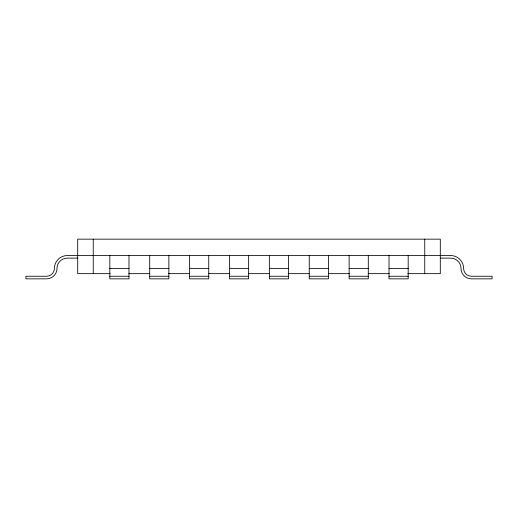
<?xml version="1.0" encoding="UTF-8"?>
<svg xmlns="http://www.w3.org/2000/svg" width="518" height="518" viewBox="0 0 518 518"><rect width="100%" height="100%" fill="white"/><g stroke="black" fill="none" stroke-linecap="round" stroke-linejoin="round"><path stroke-width="0.78" d="M77.7 258.126L67.34 258.126A10.36 10.36 0 0 0 56.98 268.486A10.36 10.36 0 0 1 46.62 278.846L25.9 278.846L25.9 276.256L46.62 276.256A7.77 7.77 0 0 0 54.39 268.486A12.95 12.95 0 0 1 67.34 255.536L450.66 255.536A12.95 12.95 0 0 1 463.61 268.486A7.77 7.77 0 0 0 471.38 276.256L492.1 276.256L492.1 278.846L471.38 278.846A10.36 10.36 0 0 1 461.02 268.486A10.36 10.36 0 0 0 450.66 258.126L440.3 258.126M109.816 268.486L128.982 268.486M149.702 268.486L168.868 268.486M189.588 268.486L208.754 268.486M229.474 268.486L248.64 268.486M269.36 268.486L288.526 268.486M309.246 268.486L328.412 268.486M349.132 268.486L368.298 268.486M389.018 268.486L408.184 268.486M110.217 273.653L77.7 273.653L77.7 239.154L440.3 239.154L440.3 273.653L407.783 273.653M128.82 273.653L149.838 273.653M168.441 273.653L189.459 273.653M208.871 273.653L229.888 273.653M248.491 273.653L269.509 273.653M288.112 273.653L309.129 273.653M328.541 273.653L349.559 273.653M368.162 273.653L389.18 273.653M109.816 276.256L128.982 276.256M149.702 276.256L168.868 276.256M189.588 276.256L208.754 276.256M229.474 276.256L248.64 276.256M269.36 276.256L288.526 276.256M309.246 276.256L328.412 276.256M349.132 276.256L368.298 276.256M389.018 276.256L408.184 276.256M424.76 239.154L424.76 273.653M408.184 255.536L408.184 278.846L389.018 278.846L389.018 255.536M368.298 255.536L368.298 278.846L349.132 278.846L349.132 255.536M328.412 255.536L328.412 278.846L309.246 278.846L309.246 255.536M288.526 255.536L288.526 278.846L269.36 278.846L269.36 255.536M248.64 255.536L248.64 278.846L229.474 278.846L229.474 255.536M208.754 255.536L208.754 278.846L189.588 278.846L189.588 255.536M168.868 255.536L168.868 278.846L149.702 278.846L149.702 255.536M128.982 255.536L128.982 278.846L109.816 278.846L109.816 255.536M93.24 239.154L93.24 273.653"/></g></svg>
